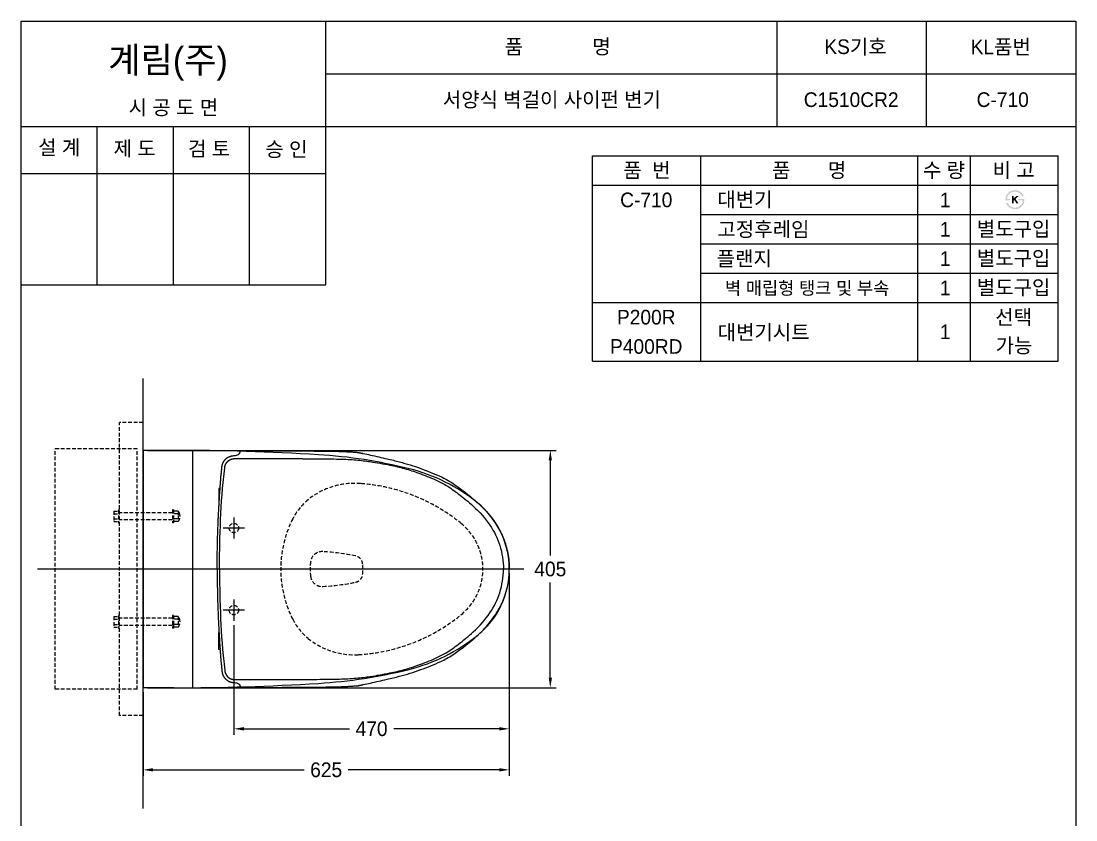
# Model space of a CAD drawing. Header units: millimetres. Extents: x 0 to 1800, y -67 to 2530.
# Drawn here: x 0 to 1800, y 1167 to 2530 of the extents above; entities that cross this region are included whole.
import ezdxf
from ezdxf.enums import TextEntityAlignment as Align
from ezdxf.lldxf.tags import DXFTag

# ---------------------------------------------------------------- set-up
doc = ezdxf.new("R2010")
doc.units = ezdxf.units.MM
doc.linetypes.add('DASHED2', pattern=[9.525, 6.35, -3.175])
doc.layers.get('Defpoints').update_dxf_attribs({"color": 1})
for name, color, linetype in [('TEXT', 7, 'Continuous'), ('내부선 및 부속', 4, 'Continuous'), ('도각라인', 255, 'Continuous'), ('외형선', 3, 'Continuous'), ('점선', 6, 'DASHED2'), ('중심선', 1, 'DASHED'), ('치수선', 7, 'Continuous')]:
    doc.layers.add(name, color=color, linetype=linetype)
doc.styles.add('____', font='')
doc.styles.add('타이틀', font='H2GTRM.TTF', dxfattribs={"height": 25})
doc.styles.get('____').set_extended_font_data('굴림')
tags = doc.linetypes.add('DASHDOT', pattern=[70, 31, -13, 13, -13]).pattern_tags.tags
tags[10:11] = [DXFTag(74, 4), DXFTag(75, 0), DXFTag(340, '0'), DXFTag(46, 0.0), DXFTag(50, 0.0), DXFTag(44, 0.0), DXFTag(45, 0.0)]
tags[8:9] = [DXFTag(74, 4), DXFTag(75, 0), DXFTag(340, '0'), DXFTag(46, 0.0), DXFTag(50, 0.0), DXFTag(44, 0.0), DXFTag(45, 0.0)]
tags[6:7] = [DXFTag(74, 4), DXFTag(75, 0), DXFTag(340, '0'), DXFTag(46, 0.0), DXFTag(50, 0.0), DXFTag(44, 0.0), DXFTag(45, 0.0)]
tags[4:5] = [DXFTag(74, 4), DXFTag(75, 0), DXFTag(340, '0'), DXFTag(46, 0.0), DXFTag(50, 0.0), DXFTag(44, 0.0), DXFTag(45, 0.0)]
tags = doc.linetypes.add('DASHED', pattern=[25.72, 12.86, -12.86]).pattern_tags.tags
tags[6:7] = [DXFTag(74, 4), DXFTag(75, 0), DXFTag(340, '0'), DXFTag(46, 0.0), DXFTag(50, 0.0), DXFTag(44, 0.0), DXFTag(45, 0.0)]
tags[4:5] = [DXFTag(74, 4), DXFTag(75, 0), DXFTag(340, '0'), DXFTag(46, 0.0), DXFTag(50, 0.0), DXFTag(44, 0.0), DXFTag(45, 0.0)]
doc.dimstyles.new('MSADIM', dxfattribs={"dimtxt": 33, "dimasz": 17, "dimexe": 10, "dimexo": 7.5, "dimgap": 10, "dimtad": 0, "dimtih": 1, "dimtoh": 1, "dimdec": 0, "dimzin": 1, "dimdsep": 46, "dimtxsty": '____', "dimcen": 11.25, "dimadec": 0, "dimazin": 0, "dimtfac": 1, "dimtdec": 0, "dimtix": 1, "dimtmove": 0, "dimatfit": 3, "dimfxl": 1, "dimtolj": 1, "dimtzin": 1, "dimarcsym": 0})

# ---------------------------------------------------------------- blocks, each defined once
blk = doc.blocks.new('*D7')
at = {"layer": 'Defpoints', "color": 0, "linetype": 'Continuous'}
for p in [(208.1, 1797.8), (208.1, 1392.8), (903.1, 1392.8)]:
    blk.add_point(p, dxfattribs=at)
at = {"layer": '치수선', "color": 0, "linetype": 'Continuous', "lineweight": -2, "transparency": 16777216}
for p, q in [((215.6, 1797.8), (913.1, 1797.8)), ((903.1, 1780.8), (903.1, 1618.2)), ((903.1, 1409.8), (903.1, 1572.5)), ((215.6, 1392.8), (913.1, 1392.8))]:
    blk.add_line(p, q, dxfattribs=at)
at = {"layer": '치수선', "color": 0, "linetype": 'Continuous', "transparency": 16777216}
for points in [[(900.3, 1780.8), (905.9, 1780.8), (903.1, 1797.8)], [(900.3, 1409.8), (905.9, 1409.8), (903.1, 1392.8)]]:
    blk.add_solid(points, dxfattribs=at)
at = {"layer": '치수선', "color": 0, "linetype": 'Continuous', "transparency": 16777216, "insert": (903.1, 1595.3), "char_height": 25, "attachment_point": 5, "style": '____'}
blk.add_mtext('\\A1;405', dxfattribs=at)
blk = doc.blocks.new('*D8')
at = {"layer": 'Defpoints', "color": 0, "linetype": 'Continuous'}
for p in [(833.1, 1595.6), (363.1, 1507.3), (833.1, 1322.8)]:
    blk.add_point(p, dxfattribs=at)
at = {"layer": '치수선', "color": 0, "linetype": 'Continuous', "lineweight": -2, "transparency": 16777216}
for p, q in [((833.1, 1588.1), (833.1, 1312.8)), ((363.1, 1499.8), (363.1, 1312.8)), ((380.1, 1322.8), (560.4, 1322.8)), ((816.1, 1322.8), (635.8, 1322.8))]:
    blk.add_line(p, q, dxfattribs=at)
at = {"layer": '치수선', "color": 0, "linetype": 'Continuous', "transparency": 16777216}
for points in [[(380.1, 1325.7), (380.1, 1320), (363.1, 1322.8)], [(816.1, 1325.7), (816.1, 1320), (833.1, 1322.8)]]:
    blk.add_solid(points, dxfattribs=at)
at = {"layer": '치수선', "color": 0, "linetype": 'Continuous', "transparency": 16777216, "insert": (598.1, 1322.8), "char_height": 25, "attachment_point": 5, "style": '____'}
blk.add_mtext('\\A1;470', dxfattribs=at)
blk = doc.blocks.new('*D9')
at = {"layer": 'Defpoints', "color": 0, "linetype": 'Continuous'}
for p in [(208.1, 1392.8), (833.1, 1322.8), (208.1, 1252.8)]:
    blk.add_point(p, dxfattribs=at)
at = {"layer": '치수선', "color": 0, "linetype": 'Continuous', "lineweight": -2, "transparency": 16777216}
for p, q in [((208.1, 1385.3), (208.1, 1242.8)), ((833.1, 1315.3), (833.1, 1242.8)), ((225.1, 1252.8), (483.3, 1252.8)), ((816.1, 1252.8), (557.9, 1252.8))]:
    blk.add_line(p, q, dxfattribs=at)
at = {"layer": '치수선', "color": 0, "linetype": 'Continuous', "transparency": 16777216}
for points in [[(225.1, 1255.7), (225.1, 1250), (208.1, 1252.8)], [(816.1, 1255.7), (816.1, 1250), (833.1, 1252.8)]]:
    blk.add_solid(points, dxfattribs=at)
at = {"layer": '치수선', "color": 0, "linetype": 'Continuous', "transparency": 16777216, "insert": (520.6, 1252.8), "char_height": 25, "attachment_point": 5, "style": '____'}
blk.add_mtext('\\A1;625', dxfattribs=at)

msp = doc.modelspace()

# ---------------------------------------------------------------- hatches: boundary and pattern name
at = {"layer": 'TEXT'}
for points in [[(1679.9, 2224.2), (1679.8, 2224.6), (1679.8, 2225), (1679.8, 2225.4), (1679.8, 2225.8), (1679.8, 2226.2), (1679.9, 2226.6), (1679.9, 2227), (1679.9, 2227.4), (1680, 2227.8), (1680, 2228.2), (1680.1, 2228.6), (1680.2, 2229), (1680.3, 2229.4), (1680.4, 2229.8), (1680.5, 2230.1), (1680.6, 2230.5), (1680.7, 2230.9), (1680.8, 2231.3), (1681, 2231.7), (1681.1, 2232), (1681.3, 2232.4), (1681.4, 2232.7), (1681.6, 2233.1), (1681.8, 2233.4), (1682, 2233.8), (1682.1, 2234.1), (1682.4, 2234.4), (1682.6, 2234.8), (1682.8, 2235.1), (1683, 2235.4), (1683.2, 2235.7), (1683.8, 2236.3), (1684, 2236.6), (1684.3, 2236.9), (1684.6, 2237.2), (1684.9, 2237.5), (1685.2, 2237.8), (1685.5, 2238), (1685.8, 2238.3), (1686.1, 2238.5), (1686.4, 2238.7), (1686.8, 2239), (1687.1, 2239.2), (1687.4, 2239.4), (1687.8, 2239.6), (1688.2, 2239.8), (1688.5, 2239.9), (1688.9, 2240.1), (1689.3, 2240.3), (1689.7, 2240.5), (1690.2, 2240.6), (1690.6, 2240.7), (1691, 2240.9), (1691.5, 2241), (1691.9, 2241.1), (1692.4, 2241.2), (1692.8, 2241.2), (1693.3, 2241.3), (1693.8, 2241.4), (1694.2, 2241.4), (1694.7, 2241.4), (1695.2, 2241.5), (1695.7, 2241.5), (1696.5, 2241.5), (1696.8, 2241.4), (1697.2, 2241.4), (1697.6, 2241.4), (1697.9, 2241.3), (1698.3, 2241.3), (1698.6, 2241.2), (1699, 2241.2), (1699.3, 2241.1), (1699.7, 2241), (1700, 2241), (1700.4, 2240.9), (1700.7, 2240.8), (1701, 2240.7), (1701.4, 2240.6), (1701.7, 2240.5), (1702, 2240.4), (1702.3, 2240.2), (1702.6, 2240.1), (1702.9, 2240), (1703.2, 2239.8), (1703.5, 2239.7), (1703.8, 2239.5), (1704.1, 2239.4), (1704.4, 2239.2), (1704.7, 2239), (1705, 2238.9), (1705.2, 2238.7), (1705.5, 2238.5), (1705.8, 2238.3), (1706.1, 2238.1), (1706.5, 2237.7), (1706.9, 2237.4), (1707.3, 2237), (1707.7, 2236.6), (1708, 2236.2), (1708.4, 2235.8), (1708.7, 2235.4), (1709.1, 2234.9), (1709.4, 2234.5), (1709.7, 2234), (1710, 2233.5), (1710.3, 2233), (1710.5, 2232.5), (1710.8, 2232), (1711, 2231.5), (1711.3, 2230.9), (1711.3, 2230.9), (1708.2, 2230.9), (1708.2, 2230.9), (1708.1, 2231.1), (1708, 2231.3), (1708, 2231.4), (1707.9, 2231.6), (1707.8, 2231.8), (1707.7, 2232), (1707.7, 2232.1), (1707.6, 2232.3), (1707.5, 2232.5), (1707.4, 2232.6), (1707.3, 2232.8), (1707.2, 2233), (1707.1, 2233.1), (1707, 2233.3), (1706.9, 2233.5), (1706.7, 2233.6), (1706.6, 2233.8), (1706.5, 2233.9), (1706.2, 2234.3), (1705.9, 2234.6), (1705.6, 2234.9), (1705.3, 2235.2), (1705, 2235.5), (1704.7, 2235.8), (1704.3, 2236.1), (1704.1, 2236.3), (1703.8, 2236.4), (1703.6, 2236.6), (1703.4, 2236.8), (1703.1, 2236.9), (1702.9, 2237.1), (1702.6, 2237.2), (1702.4, 2237.4), (1702.2, 2237.5), (1701.9, 2237.6), (1701.7, 2237.7), (1701.4, 2237.8), (1701.2, 2238), (1700.9, 2238.1), (1700.6, 2238.2), (1700.4, 2238.3), (1700.1, 2238.3), (1699.9, 2238.4), (1699.6, 2238.5), (1699.3, 2238.6), (1699.1, 2238.6), (1698.8, 2238.7), (1698.5, 2238.7), (1698.2, 2238.8), (1698, 2238.8), (1697.7, 2238.9), (1697.4, 2238.9), (1697.1, 2238.9), (1696.8, 2239), (1696.5, 2239), (1696.3, 2239), (1696, 2239), (1695.6, 2239), (1695.3, 2239), (1694.9, 2238.9), (1694.6, 2238.9), (1694.3, 2238.9), (1693.9, 2238.9), (1693.6, 2238.8), (1693.3, 2238.8), (1693, 2238.7), (1692.7, 2238.7), (1692.3, 2238.6), (1692, 2238.5), (1691.7, 2238.4), (1691.4, 2238.3), (1691.1, 2238.2), (1690.9, 2238.1), (1690.6, 2238), (1690.3, 2237.9), (1690, 2237.8), (1689.7, 2237.7), (1689.4, 2237.5), (1689.2, 2237.4), (1688.9, 2237.3), (1688.7, 2237.1), (1688.4, 2236.9), (1688.1, 2236.8), (1687.9, 2236.6), (1687.6, 2236.4), (1687.4, 2236.2), (1687.2, 2236), (1686.9, 2235.8), (1686.7, 2235.6), (1686.5, 2235.4), (1686.2, 2235.2), (1686, 2235), (1685.8, 2234.7), (1685.6, 2234.5), (1685.4, 2234.3), (1685.2, 2234), (1685, 2233.8), (1684.8, 2233.5), (1684.7, 2233.3), (1684.5, 2233), (1684.3, 2232.7), (1684.2, 2232.5), (1684, 2232.2), (1683.9, 2231.9), (1683.8, 2231.6), (1683.7, 2231.3), (1683.5, 2231.1), (1683.4, 2230.8), (1683.3, 2230.5), (1683.2, 2230.2), (1683.1, 2229.8), (1683, 2229.5), (1683, 2229.2), (1682.9, 2228.9), (1682.8, 2228.6), (1682.8, 2228.2), (1682.7, 2227.9), (1682.7, 2227.6), (1682.7, 2227.2), (1682.6, 2226.9), (1682.6, 2226.5), (1682.6, 2226.5), (1687.8, 2226.5), (1687.8, 2226.5), (1687.8, 2226.5), (1687.8, 2224.2), (1687.8, 2224.2), (1687.8, 2224.2), (1679.9, 2224.2)], [(1712, 2226.5), (1712, 2226.1), (1712, 2225.6), (1712, 2225.2), (1712, 2224.8), (1711.9, 2224.3), (1711.9, 2223.9), (1711.9, 2223.5), (1711.8, 2223.1), (1711.7, 2222.7), (1711.6, 2222.2), (1711.6, 2221.8), (1711.5, 2221.4), (1711.3, 2221), (1711.2, 2220.6), (1711.1, 2220.2), (1711, 2219.8), (1710.8, 2219.4), (1710.7, 2219), (1710.5, 2218.7), (1710.4, 2218.3), (1710.2, 2217.9), (1710, 2217.6), (1709.8, 2217.2), (1709.6, 2216.9), (1709.4, 2216.5), (1709.2, 2216.2), (1709, 2215.9), (1708.8, 2215.5), (1708.5, 2215.2), (1708.3, 2214.9), (1708, 2214.6), (1707.8, 2214.3), (1707.5, 2214), (1707.2, 2213.7), (1707, 2213.5), (1706.7, 2213.2), (1706.4, 2212.9), (1706.1, 2212.7), (1705.8, 2212.4), (1705.5, 2212.2), (1705.2, 2212), (1704.8, 2211.8), (1704.5, 2211.6), (1704.2, 2211.4), (1703.8, 2211.2), (1703.5, 2211), (1703.1, 2210.8), (1702.8, 2210.7), (1702.4, 2210.5), (1702.1, 2210.3), (1701.7, 2210.2), (1701.3, 2210.1), (1700.9, 2209.9), (1700.5, 2209.8), (1700.2, 2209.7), (1699.8, 2209.6), (1699.4, 2209.6), (1699, 2209.5), (1698.6, 2209.4), (1698.2, 2209.4), (1697.8, 2209.4), (1697.4, 2209.3), (1697, 2209.3), (1696.6, 2209.3), (1695.9, 2209.3), (1695.3, 2209.3), (1694.6, 2209.4), (1694, 2209.5), (1693.3, 2209.5), (1693, 2209.6), (1692.7, 2209.7), (1692.4, 2209.7), (1692.1, 2209.8), (1691.8, 2209.9), (1691.5, 2209.9), (1691.2, 2210), (1691, 2210.1), (1690.7, 2210.2), (1690.4, 2210.3), (1690.1, 2210.4), (1689.8, 2210.5), (1689.5, 2210.6), (1689.3, 2210.7), (1689, 2210.9), (1688.7, 2211), (1688.5, 2211.1), (1688.2, 2211.3), (1687.9, 2211.4), (1687.7, 2211.6), (1687.4, 2211.7), (1686.9, 2212), (1686.6, 2212.2), (1686.4, 2212.4), (1686.1, 2212.6), (1685.9, 2212.8), (1685.6, 2213), (1685.4, 2213.2), (1685.1, 2213.4), (1684.9, 2213.6), (1684.7, 2213.8), (1684.5, 2214.1), (1684.2, 2214.3), (1684, 2214.5), (1683.8, 2214.8), (1683.6, 2215), (1683.4, 2215.2), (1683.2, 2215.5), (1683, 2215.8), (1682.8, 2216), (1682.6, 2216.3), (1682.5, 2216.6), (1682.3, 2216.8), (1682.1, 2217.1), (1681.9, 2217.4), (1681.8, 2217.7), (1681.6, 2218), (1681.5, 2218.3), (1681.3, 2218.6), (1681, 2219.2), (1680.8, 2219.9), (1680.8, 2219.9), (1683.7, 2219.9), (1683.7, 2219.9), (1683.9, 2219.4), (1684.2, 2219), (1684.4, 2218.6), (1684.6, 2218.2), (1684.9, 2217.9), (1685.1, 2217.5), (1685.4, 2217.1), (1685.7, 2216.8), (1685.9, 2216.5), (1686.2, 2216.1), (1686.5, 2215.8), (1686.8, 2215.5), (1687.1, 2215.2), (1687.4, 2215), (1687.7, 2214.7), (1688, 2214.5), (1688.2, 2214.3), (1688.4, 2214.1), (1688.7, 2214), (1688.9, 2213.8), (1689.1, 2213.7), (1689.4, 2213.5), (1689.6, 2213.4), (1689.9, 2213.2), (1690.1, 2213.1), (1690.4, 2213), (1690.6, 2212.9), (1690.9, 2212.8), (1691.1, 2212.7), (1691.4, 2212.6), (1691.7, 2212.5), (1691.9, 2212.4), (1692.2, 2212.3), (1692.5, 2212.3), (1692.7, 2212.2), (1693, 2212.1), (1693.3, 2212.1), (1693.6, 2212), (1693.9, 2212), (1694.2, 2212), (1694.5, 2211.9), (1694.8, 2211.9), (1695.1, 2211.9), (1695.4, 2211.9), (1695.7, 2211.9), (1696, 2211.9), (1696.3, 2211.9), (1697.1, 2211.9), (1697.4, 2211.9), (1697.7, 2212), (1698, 2212), (1698.2, 2212), (1698.5, 2212), (1698.7, 2212.1), (1699, 2212.1), (1699.3, 2212.2), (1699.5, 2212.2), (1699.8, 2212.3), (1700, 2212.4), (1700.3, 2212.5), (1700.5, 2212.5), (1700.8, 2212.6), (1701, 2212.7), (1701.3, 2212.8), (1701.5, 2212.9), (1701.8, 2213), (1702, 2213.1), (1702.3, 2213.3), (1702.5, 2213.4), (1702.7, 2213.5), (1703, 2213.7), (1703.2, 2213.8), (1703.4, 2213.9), (1703.7, 2214.1), (1703.9, 2214.3), (1704.1, 2214.4), (1704.3, 2214.6), (1704.6, 2214.8), (1704.8, 2215), (1705.1, 2215.2), (1705.3, 2215.4), (1705.6, 2215.7), (1705.8, 2215.9), (1706, 2216.1), (1706.2, 2216.4), (1706.4, 2216.6), (1706.6, 2216.9), (1706.8, 2217.1), (1707, 2217.4), (1707.2, 2217.7), (1707.3, 2218), (1707.5, 2218.2), (1707.7, 2218.5), (1707.8, 2218.8), (1708, 2219.1), (1708.1, 2219.4), (1708.2, 2219.7), (1708.3, 2220), (1708.4, 2220.4), (1708.6, 2220.7), (1708.7, 2221), (1708.7, 2221.3), (1708.8, 2221.7), (1708.9, 2222), (1709, 2222.4), (1709, 2222.7), (1709.1, 2223.1), (1709.1, 2223.4), (1709.2, 2223.8), (1709.2, 2224.2), (1709.2, 2224.2), (1701.8, 2224.2), (1701.8, 2224.2), (1701.8, 2224.2), (1701.8, 2226.5), (1701.8, 2226.5), (1701.8, 2226.5), (1712, 2226.5)], [(1693.6, 2227.2), (1698.4, 2231.6), (1702.3, 2231.6), (1696.9, 2226.6), (1701.9, 2219.1), (1698.6, 2219.1), (1695, 2224.8), (1693.6, 2223.6), (1693.6, 2219.1), (1690.7, 2219.1), (1690.7, 2231.7), (1693.6, 2231.7)]]:
    msp.add_hatch(color=256, dxfattribs=at).paths.add_polyline_path(points, flags=0)

# ---------------------------------------------------------------- linework, layer by layer
at = {"layer": '내부선 및 부속', "linetype": 'Continuous'}
for p, q in [((343.6, 1732.5), (347.4, 1768)), ((343.6, 1458.2), (347.4, 1422.7))]:
    msp.add_line(p, q, dxfattribs=at)
for points, weights in [([(343.3, 1773.1), (345.8, 1782.6), (354.7, 1786.8)], [1, 0.905401706696, 1]), ([(354.7, 1786.8), (357.9, 1788.3), (361.4, 1788.7)], [1, 0.986322164536, 1]), ([(363.8, 1783.7), (415, 1784), (466.3, 1783.7)], [1, 0.999987840652, 1]), ([(373.9, 1796.2), (373.9, 1796.6), (374.4, 1796.6)], [1, 0.759584069252, 1]), ([(374.4, 1796.7), (374.6, 1796.8), (374.8, 1796.8)], [1, 0.97375112772, 1]), ([(374.8, 1796.8), (375.5, 1797), (376.2, 1797)], [1, 0.995997786522, 1]), ([(378.1, 1797.1), (378.6, 1797.2), (379.1, 1797.2)], [1, 0.999943435192, 1]), ([(379.1, 1797.2), (427.5, 1797.2), (475.9, 1796.9)], [1, 0.99998986721, 1]), ([(466.3, 1783.7), (474.8, 1783.7), (483.4, 1783.6)], [1, 0.999999582767, 1]), ([(475.9, 1796.9), (500.1, 1796.7), (524.3, 1796.5)], [1, 0.999997258186, 1]), ([(524.3, 1796.5), (548.5, 1796.3), (572.7, 1794.5)], [1, 0.99938338995, 1]), ([(572.7, 1794.5), (573.8, 1794.4), (574.8, 1794.2)], [1, 0.999780237675, 1]), ([(574.8, 1794.2), (575.8, 1794.1), (576.9, 1793.9)], [1, 0.999994516373, 1]), ([(576.9, 1793.9), (580.2, 1793.2), (583.6, 1792.5)], [1, 0.999980866909, 1]), ([(341.3, 1754), (342, 1761.7), (342.7, 1769.5)], [1, 0.999991178513, 1]), ([(342.7, 1769.5), (342.9, 1771.3), (343.3, 1773.1)], [1, 0.996846735477, 1]), ([(339.6, 1733.5), (340.3, 1743.5), (341.1, 1753.5)], [1, 0.999985337257, 1]), ([(334.6, 1595.3), (334.6, 1664.2), (339.6, 1732.8)], [1, 0.999331831932, 1]), ([(338.4, 1732.8), (337.2, 1732.8), (337.2, 1731.8)], [1, 0.709781348705, 1]), ([(337.2, 1704.2), (337.2, 1703.6), (337.7, 1703.3)], [1, 0.875766694546, 1]), ([(334.6, 1595.3), (334.6, 1526.5), (339.6, 1457.9)], [1, 0.999331831932, 1]), ([(337.2, 1486.5), (337.2, 1487), (337.7, 1487.3)], [1, 0.875766694546, 1]), ([(338.4, 1457.9), (337.2, 1457.9), (337.2, 1458.9)], [1, 0.709781348705, 1]), ([(339.6, 1457.1), (340.3, 1447.1), (341.1, 1437.2)], [1, 0.999985337257, 1]), ([(341.3, 1436.7), (342, 1428.9), (342.7, 1421.2)], [1, 0.999991178513, 1]), ([(342.7, 1421.2), (342.9, 1419.4), (343.3, 1417.6)], [1, 0.996846735477, 1]), ([(343.3, 1417.6), (345.8, 1408.1), (354.7, 1403.8)], [1, 0.905401706696, 1]), ([(363.8, 1407), (415, 1406.7), (466.3, 1406.9)], [1, 0.999987840652, 1]), ([(466.3, 1406.9), (474.8, 1407), (483.4, 1407)], [1, 0.999999582767, 1]), ([(354.7, 1403.8), (357.9, 1402.4), (361.4, 1402)], [1, 0.986322164536, 1]), ([(373.9, 1394.5), (373.9, 1394.1), (374.4, 1394.1)], [1, 0.759584069252, 1]), ([(374.4, 1394), (374.6, 1393.9), (374.8, 1393.9)], [1, 0.97375112772, 1]), ([(374.8, 1393.9), (375.5, 1393.7), (376.2, 1393.6)], [1, 0.995997786522, 1]), ([(376.2, 1393.6), (376.7, 1393.6), (377.3, 1393.6)], [1, 0.999717116356, 1]), ([(377.3, 1393.6), (377.4, 1393.6), (377.4, 1393.6)], [1, 0.999998092651, 1]), ([(377.4, 1393.6), (377.8, 1393.5), (378.1, 1393.5)], [1, 0.999943375587, 1]), ([(378.1, 1393.5), (378.6, 1393.5), (379.1, 1393.5)], [1, 0.999943435192, 1]), ([(379.1, 1393.5), (427.5, 1393.4), (475.9, 1393.8)], [1, 0.99998986721, 1]), ([(475.9, 1393.8), (500.1, 1393.9), (524.3, 1394.2)], [1, 0.999997258186, 1]), ([(524.3, 1394.2), (548.5, 1394.4), (572.7, 1396.2)], [1, 0.99938338995, 1]), ([(572.7, 1396.2), (573.8, 1396.3), (574.8, 1396.4)], [1, 0.999780237675, 1]), ([(574.8, 1396.4), (575.8, 1396.6), (576.9, 1396.8)], [1, 0.999994516373, 1]), ([(576.9, 1396.8), (580.2, 1397.5), (583.6, 1398.2)], [1, 0.999980866909, 1])]:
    msp.add_rational_spline(points, weights, degree=2, dxfattribs=at)
for points in [[(347.4, 1768), (347.7, 1771.2), (349.1, 1774), (350.4, 1776.9), (352.7, 1779.1), (354.9, 1781.3), (357.9, 1782.5), (359.3, 1783.1), (360.9, 1783.4), (361.6, 1783.6), (362.4, 1783.6), (363.1, 1783.7), (363.8, 1783.7)], [(347.4, 1422.7), (347.7, 1419.5), (349.1, 1416.6), (350.4, 1413.8), (352.7, 1411.5), (354.9, 1409.3), (357.9, 1408.2), (359.3, 1407.6), (360.9, 1407.3), (361.6, 1407.1), (362.4, 1407.1), (363.1, 1407), (363.8, 1407)]]:
    msp.add_rational_spline(points, [1, 0.985439419746, 1, 0.983340084553, 1, 0.981753587723, 1, 0.995261609554, 1, 0.998759031296, 1, 0.999247133732, 1], degree=2, knots=[0, 0, 0, 0.253131, 0.253131, 0.505475, 0.505475, 0.756562, 0.756562, 0.881321, 0.881321, 0.943657, 0.943657, 1, 1, 1], dxfattribs=at)
for points, knots in [([(361.4, 1788.7), (363.4, 1788.9), (366.8, 1789.2), (370.9, 1790.6), (373.1, 1792.5), (373.8, 1794.7), (374.2, 1795.9), (374.4, 1796.6)], [0, 0, 0, 0, 0.365249, 0.602127, 0.767607, 0.87495, 1, 1, 1, 1]), ([(370.8, 1790.9), (371.5, 1791.3), (372, 1791.8), (372.7, 1792.6), (372.9, 1793.2), (373.5, 1794.8), (373.8, 1795.6), (373.9, 1796.2)], [0, 0, 0, 0, 0.27184, 0.27184, 0.635663, 0.635663, 1, 1, 1, 1]), ([(504.9, 1783.5), (517.6, 1783.4), (540, 1783.2), (570.4, 1781.9), (599.1, 1778.3), (626.6, 1773.4), (654.3, 1767.2), (680.3, 1758.6), (704.1, 1749.2), (727, 1737.9), (748.2, 1722.3), (774.7, 1701.1), (800.7, 1672.5), (819.3, 1635.6), (822.9, 1609), (823.1, 1595.3)], [0, 0, 0, 0, 0.093653, 0.164046, 0.223339, 0.306249, 0.368717, 0.431233, 0.506855, 0.556726, 0.618117, 0.699663, 0.805979, 0.899628, 1, 1, 1, 1]), ([(583.6, 1792.5), (587.8, 1791.7), (601.4, 1788.6), (622.3, 1783.9), (651.1, 1777.1), (670.3, 1771.2), (682.1, 1766.9)], [0, 0, 0, 0, 0.127278, 0.411073, 0.628105, 1, 1, 1, 1]), ([(682.1, 1766.9), (693.6, 1762.6), (708.5, 1756.8), (726.5, 1748), (745.4, 1736.2), (764.3, 1721.2), (783.3, 1704.9), (797.2, 1690), (811.5, 1671.6), (824.1, 1647.7), (831.3, 1622.2), (833.1, 1604.5), (833.1, 1595.3)], [0, 0, 0, 0, 0.150256, 0.1971, 0.246973, 0.425111, 0.493876, 0.556337, 0.675024, 0.781285, 0.887301, 1, 1, 1, 1]), ([(338.6, 1595.3), (338.6, 1612.9), (338.9, 1630.5), (340.1, 1676.3), (341.6, 1704.4), (343.6, 1732.5)], [0, 0, 0, 0, 0.384285, 0.384285, 1, 1, 1, 1]), ([(338.6, 1595.3), (338.6, 1577.8), (338.9, 1560.2), (340.1, 1514.4), (341.6, 1486.3), (343.6, 1458.2)], [0, 0, 0, 0, 0.384285, 0.384285, 1, 1, 1, 1]), ([(504.9, 1407.2), (517.6, 1407.3), (540, 1407.5), (570.4, 1408.8), (599.1, 1412.4), (626.6, 1417.3), (654.3, 1423.5), (680.3, 1432.1), (704.1, 1441.5), (727, 1452.7), (748.2, 1468.4), (774.7, 1489.6), (800.7, 1518.2), (819.3, 1555.1), (822.9, 1581.7), (823.1, 1595.3)], [0, 0, 0, 0, 0.093653, 0.164046, 0.223339, 0.306249, 0.368717, 0.431233, 0.506855, 0.556726, 0.618117, 0.699663, 0.805979, 0.899628, 1, 1, 1, 1]), ([(682.1, 1423.8), (693.6, 1428.1), (708.5, 1433.9), (726.5, 1442.7), (745.4, 1454.5), (764.3, 1469.5), (783.3, 1485.8), (797.2, 1500.6), (811.5, 1519.1), (824.1, 1543), (831.3, 1568.5), (833.1, 1586.2), (833.1, 1595.3)], [0, 0, 0, 0, 0.150256, 0.1971, 0.246973, 0.425111, 0.493876, 0.556337, 0.675024, 0.781285, 0.887301, 1, 1, 1, 1]), ([(583.6, 1398.2), (587.8, 1399), (601.4, 1402.1), (622.3, 1406.8), (651.1, 1413.5), (670.3, 1419.4), (682.1, 1423.8)], [0, 0, 0, 0, 0.127278, 0.411073, 0.628105, 1, 1, 1, 1]), ([(361.4, 1402), (363.4, 1401.8), (366.8, 1401.5), (370.9, 1400.1), (373.1, 1398.2), (373.8, 1396), (374.2, 1394.8), (374.4, 1394.1)], [0, 0, 0, 0, 0.365249, 0.602127, 0.767607, 0.87495, 1, 1, 1, 1]), ([(370.8, 1399.8), (371.5, 1399.3), (372, 1398.9), (372.7, 1398.1), (372.9, 1397.5), (373.5, 1395.9), (373.8, 1395.1), (373.9, 1394.5)], [0, 0, 0, 0, 0.27184, 0.27184, 0.635663, 0.635663, 1, 1, 1, 1])]:
    msp.add_open_spline(points, degree=3, knots=knots, dxfattribs=at)
for points, degree in [([(374.4, 1796.6), (374.4, 1796.6), (374.4, 1796.6), (374.4, 1796.6), (374.4, 1796.6), (374.4, 1796.7)], 5), ([(483.4, 1783.6), (494.1, 1783.6), (504.9, 1783.5)], 2), ([(337.2, 1731.8), (337.2, 1718), (337.2, 1704.2)], 2), ([(339.6, 1732.8), (339, 1732.8), (338.4, 1732.8)], 2), ([(337.2, 1458.9), (337.2, 1472.7), (337.2, 1486.5)], 2), ([(339.6, 1457.9), (339, 1457.9), (338.4, 1457.9)], 2), ([(483.4, 1407), (494.1, 1407.1), (504.9, 1407.2)], 2), ([(374.4, 1394.1), (374.4, 1394.1), (374.4, 1394.1), (374.4, 1394.1), (374.4, 1394), (374.4, 1394)], 5)]:
    msp.add_open_spline(points, degree=degree, dxfattribs=at)
at = {"layer": '도각라인', "color": 7}
for p, q in [((0, 0), (0, 2530)), ((0, 2530), (1800, 2530)), ((520, 2080), (520, 2530)), ((1290, 2350), (1290, 2530)), ((1545, 2350), (1545, 2530)), ((1800, 2530), (1800, 0)), ((520, 2440), (1800, 2440)), ((0, 2350), (1800, 2350)), ((130, 2080), (130, 2350)), ((260, 2080), (260, 2350)), ((390, 2080), (390, 2350)), ((975, 1950), (975, 2300)), ((975, 2300), (1770, 2300)), ((1160, 1950), (1160, 2300)), ((1530, 1950), (1530, 2300)), ((1620, 1950), (1620, 2300)), ((1770, 1950), (1770, 2300)), ((0, 2270), (520, 2270)), ((975, 2250), (1770, 2250)), ((1160, 2200), (1770, 2200)), ((1160, 2150), (1770, 2150)), ((1160, 2100), (1770, 2100)), ((0, 2080), (520, 2080)), ((975, 2050), (1770, 2050)), ((975, 1950), (1770, 1950)), ((975, 1950), (1770, 1950))]:
    msp.add_line(p, q, dxfattribs=at)
at = {"layer": '외형선', "linetype": 'Continuous'}
msp.add_line((208.1, 1186.8), (208.1, 1920.3), dxfattribs=at)
at = {"layer": '외형선'}
for p, q in [((260.4, 1797.8), (208.1, 1797.8)), ((208.1, 1797.8), (208.1, 1392.8)), ((293.1, 1393), (293.1, 1797.7)), ((260.4, 1392.8), (208.1, 1392.8))]:
    msp.add_line(p, q, dxfattribs=at)
for centre, radius, start, end in [((260.4, -2247.2), 4045, 86.4978, 90), ((455.6, 941.9), 850, 75.9472, 86.4978), ((587.9, 1470.6), 305, 51.2477, 75.9472), ((688.1, 1595.3), 145, 308.7523, 51.2477), ((587.9, 1720.1), 305, 284.0528, 308.7523), ((455.6, 2248.8), 850, 273.5022, 284.0528), ((260.4, 5437.8), 4045, 270, 273.5022)]:
    msp.add_arc(centre, radius, start, end, dxfattribs=at)
at = {"layer": '외형선', "linetype": 'Continuous'}
for points, weights in [([(376.2, 1797), (376.7, 1797.1), (377.3, 1797.1)], [1, 0.999717116356, 1]), ([(377.3, 1797.1), (377.4, 1797.1), (377.4, 1797.1)], [1, 0.999998092651, 1]), ([(377.4, 1797.1), (377.8, 1797.1), (378.1, 1797.1)], [1, 0.999943375587, 1])]:
    msp.add_rational_spline(points, weights, degree=2, dxfattribs=at)
at = {"layer": '점선'}
for p, q in [((168.1, 1345.3), (168.1, 1845.3)), ((208.1, 1845.3), (168.1, 1845.3)), ((198.1, 1800.3), (58.1, 1800.3)), ((58.1, 1390.3), (58.1, 1800.3)), ((198.1, 1390.3), (198.1, 1800.3)), ((158.1, 1694.3), (158.1, 1676.3)), ((158.1, 1694.3), (166.1, 1694.3)), ((166.1, 1696.3), (166.1, 1674.3)), ((166.1, 1696.3), (168.1, 1696.3)), ((260.1, 1696.3), (258.1, 1696.3)), ((258.1, 1696.3), (258.1, 1674.3)), ((260.1, 1696.3), (260.1, 1679.5)), ((268.1, 1694.3), (260.1, 1694.3)), ((268.1, 1694.3), (268.1, 1686.6)), ((158.1, 1689.8), (166.1, 1689.8)), ((158.1, 1680.8), (166.1, 1680.8)), ((158.1, 1676.3), (166.1, 1676.3)), ((166.1, 1674.3), (168.1, 1674.3)), ((258.1, 1691.3), (168.1, 1691.3)), ((258.1, 1679.3), (168.1, 1679.3)), ((260.1, 1674.3), (258.1, 1674.3)), ((258.3, 1674.3), (258.1, 1674.3)), ((268.1, 1689.8), (260.1, 1689.8)), ((260.9, 1680.8), (260.1, 1680.8)), ((260.1, 1679.5), (260.1, 1674.3)), ((268.1, 1676.3), (260.1, 1676.3)), ((268.1, 1680.8), (260.9, 1680.8)), ((268.1, 1686.6), (268.1, 1676.3)), ((158.1, 1514.3), (158.1, 1496.3)), ((158.1, 1514.3), (166.1, 1514.3)), ((166.1, 1516.3), (166.1, 1494.3)), ((166.1, 1516.3), (168.1, 1516.3)), ((260.1, 1516.3), (258.1, 1516.3)), ((258.1, 1516.3), (258.1, 1494.3)), ((260.1, 1516.3), (260.1, 1499.5)), ((268.1, 1514.3), (260.1, 1514.3)), ((268.1, 1514.3), (268.1, 1506.6)), ((158.1, 1509.8), (166.1, 1509.8)), ((158.1, 1500.8), (166.1, 1500.8)), ((158.1, 1496.3), (166.1, 1496.3)), ((166.1, 1494.3), (168.1, 1494.3)), ((258.1, 1511.3), (168.1, 1511.3)), ((258.1, 1499.3), (168.1, 1499.3)), ((260.1, 1494.3), (258.1, 1494.3)), ((258.3, 1494.3), (258.1, 1494.3)), ((268.1, 1509.8), (260.1, 1509.8)), ((260.9, 1500.8), (260.1, 1500.8)), ((260.1, 1499.5), (260.1, 1494.3)), ((268.1, 1496.3), (260.1, 1496.3)), ((268.1, 1500.8), (260.9, 1500.8)), ((268.1, 1506.6), (268.1, 1496.3)), ((198.1, 1390.3), (58.1, 1390.3)), ((208.1, 1345.3), (168.1, 1345.3))]:
    msp.add_line(p, q, dxfattribs=at)
for centre in [(363.1, 1665.3), (363.1, 1525.3)]:
    msp.add_circle(centre, 8, dxfattribs=at)
for centre, radius, start, end in [((568.5, 1616.5), 125, 85.0528, 129.146), ((558.1, 1436.8), 305, 50.6408, 86.6693), ((552.8, 1635.9), 100, 129.146, 153.1982), ((256.4, 1685.3), 14.8, 8.1783, 37.5981), ((256.4, 1685.3), 14.8, 322.4019, 8.1783), ((633.1, 1595.3), 190, 153.1982, 206.8018), ((688.1, 1595.3), 100, 309.3592, 50.6408), ((513.8, 1605.1), 20, 86.8623, 172.0248), ((493.5, 1235.6), 390, 78.5675, 86.8623), ((583.1, 1595.3), 90, 172.0248, 187.9752), ((567.8, 1603.2), 15, 3.5897, 78.5675), ((443.1, 1595.3), 140, 356.4103, 3.5897), ((567.8, 1587.5), 15, 281.4325, 356.4103), ((513.8, 1585.6), 20, 187.9752, 273.1377), ((493.5, 1955.1), 390, 273.1377, 281.4325), ((256.4, 1505.3), 14.8, 8.1783, 37.5981), ((558.1, 1753.8), 305, 273.3307, 309.3592), ((256.4, 1505.3), 14.8, 322.4019, 8.1783), ((552.8, 1554.8), 100, 206.8018, 230.854), ((568.5, 1574.1), 125, 230.854, 274.9472)]:
    msp.add_arc(centre, radius, start, end, dxfattribs=at)
at = {"layer": '중심선', "linetype": 'DASHDOT'}
for p, q in [((363.1, 1683.3), (363.1, 1647.3)), ((381.1, 1665.3), (345.1, 1665.3)), ((857.9, 1595.3), (28.1, 1595.3)), ((363.1, 1543.3), (363.1, 1507.3)), ((381.1, 1525.3), (345.1, 1525.3))]:
    msp.add_line(p, q, dxfattribs=at)

# ---------------------------------------------------------------- texts
at = {"layer": 'TEXT', "style": '타이틀'}
for s, height, p in [('품             명', 25, (915.7, 2486.4)), ('KS기호', 25, (1423.8, 2486.3)), ('KL품번', 25, (1671.8, 2486.1)), ('시 공 도 면', 25, (259.9, 2382.7)), ('서양식 벽걸이 사이펀 변기', 25, (905.8, 2396)), ('C1510CR2', 25, (1416.5, 2396)), ('C-710', 25, (1675.1, 2396)), ('설 계', 25, (65, 2314.6)), ('제 도', 25, (193.8, 2312.9)), ('검 토', 25, (320.8, 2312.3)), ('승 인', 25, (452.7, 2311.4)), ('품  번', 25, (1067.9, 2275.7)), ('품       명', 25, (1344.8, 2275.7)), ('수 량', 25, (1574.8, 2275.7)), ('비 고', 25, (1693.6, 2275.7)), ('C-710', 25, (1066.8, 2225)), ('대변기', 25, (1235.1, 2225.6)), ('1', 25, (1577, 2225)), ('고정후레임', 25, (1266.8, 2175)), ('1', 25, (1577, 2174.9)), ('별도구입', 25, (1693.7, 2175.6)), ('플랜지', 25, (1234.1, 2125)), ('1', 25, (1577, 2124.9)), ('별도구입', 25, (1693.7, 2125.6)), ('벽 매립형 탱크 및 부속', 22, (1341.3, 2074.6)), ('별도구입', 25, (1693.7, 2075.6)), ('1', 25, (1577, 2075)), ('P200R', 25, (1066.8, 2025)), ('선택', 25, (1693.7, 2025)), ('대변기시트', 25, (1267.1, 1999.2)), ('1', 25, (1577, 2000)), ('P400RD', 25, (1066.8, 1975)), ('가능', 25, (1694.4, 1976.5))]:
    msp.add_text(s, height=height, dxfattribs=at).set_placement(p, align=Align.MIDDLE_CENTER)
msp.add_text('계림(주)', height=44, dxfattribs=at).set_placement((148.7, 2441.8))

# ---------------------------------------------------------------- dimensions: what is measured, and where the dimension line sits
at = {"layer": '치수선', "linetype": 'Continuous'}
dim = msp.add_linear_dim(base=(903.1, 1392.8), p1=(208.1, 1797.8), p2=(208.1, 1392.8), angle=90, dimstyle='MSADIM', override={"dimtxt": 25}, dxfattribs=at)
dim.commit()
dim.dimension.update_dxf_attribs({"geometry": '*D7', "text_midpoint": (903.1, 1595.3)})
for base, p1, p2, picture, middle in [((833.1, 1322.8), (363.1, 1507.3), (833.1, 1595.6), '*D8', (598.1, 1322.8)), ((208.1, 1252.8), (833.1, 1322.8), (208.1, 1392.8), '*D9', (520.6, 1252.8))]:
    dim = msp.add_linear_dim(base=base, p1=p1, p2=p2, dimstyle='MSADIM', override={"dimtxt": 25}, dxfattribs=at)
    dim.commit()
    dim.dimension.update_dxf_attribs({"geometry": picture, "text_midpoint": middle})

doc.saveas('drawing.dxf')
